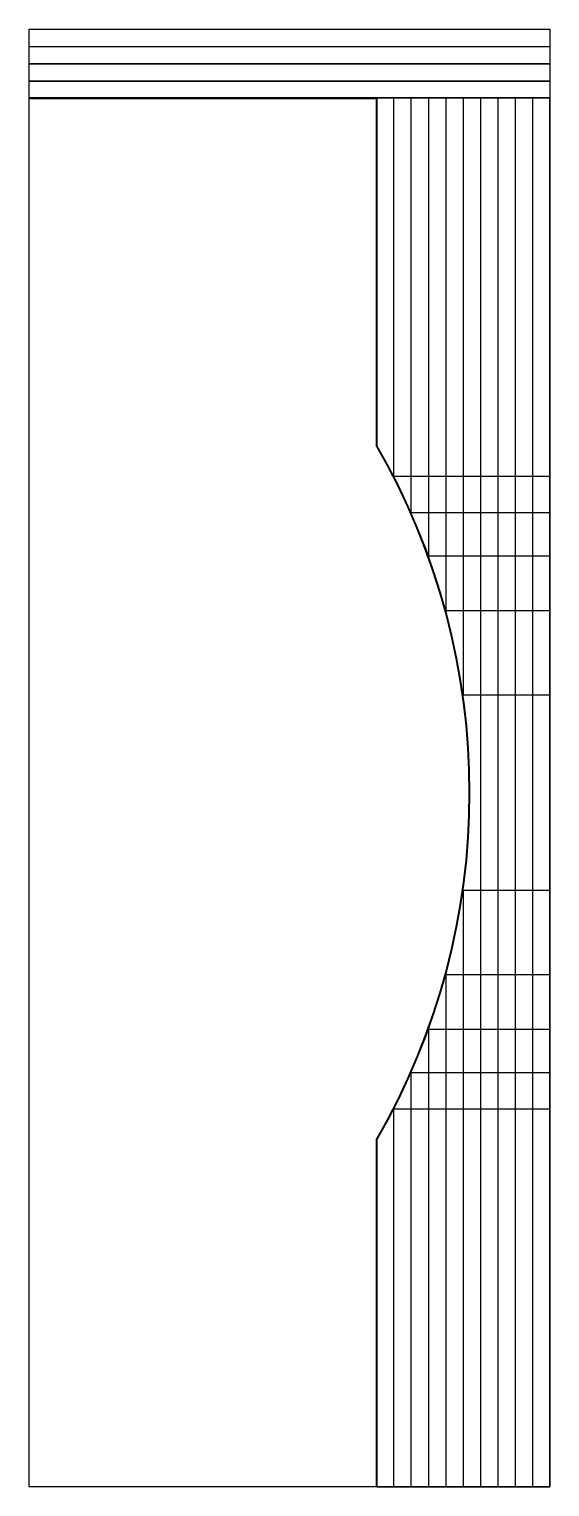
# Model space of a CAD drawing. Header units: metres. Extents: x 0 to 19, y -50.8 to 2.5.
import ezdxf

# ---------------------------------------------------------------- set-up
doc = ezdxf.new("R2010")
doc.units = ezdxf.units.M
for name, color, linetype in [('PROFILE', 7, 'Continuous'), ('STOCK', 8, 'Continuous'), ('TOOLPATH_CLEANUP', 94, 'Continuous'), ('TOOLPATH_FACE', 14, 'Continuous'), ('TOOLPATH_FINISH', 5, 'Continuous'), ('TOOLPATH_RAPID', 1, 'Continuous'), ('TOOLPATH_ROUGH', 3, 'Continuous')]:
    doc.layers.add(name, color=color, linetype=linetype)

msp = doc.modelspace()

# ---------------------------------------------------------------- linework, layer by layer
msp.add_point((0, 0))
at = {"layer": 'PROFILE'}
for p, q in [((0, 0), (12.7, 0)), ((12.7, 0), (12.7, -12.7)), ((12.7, -38.1), (12.7, -50.8))]:
    msp.add_line(p, q, dxfattribs=at)
msp.add_arc((-9.296, -25.4), 25.4, -30.0007, 30.0007, dxfattribs=at)
at = {"layer": 'STOCK'}
for p, q in [((0, 2.54), (19.05, 2.54)), ((0, -50.8), (0, 2.54)), ((19.05, 2.54), (19.05, -50.8)), ((19.05, -50.8), (0, -50.8))]:
    msp.add_line(p, q, dxfattribs=at)
at = {"layer": 'TOOLPATH_CLEANUP'}
for p, q in [((12.725, 0.025), (12.725, -12.693)), ((12.725, -38.107), (12.725, -50.8))]:
    msp.add_line(p, q, dxfattribs=at)
msp.add_arc((-9.297, -25.4), 25.425, -29.9847, 29.9847, dxfattribs=at)
at = {"layer": 'TOOLPATH_FACE'}
for p, q in [((0.635, 1.27), (0, 1.27)), ((0.318, 0.635), (0, 0.635)), ((0.013, 0.025), (0, 0.025))]:
    msp.add_line(p, q, dxfattribs=at)
at = {"layer": 'TOOLPATH_FINISH'}
for p, q in [((0, 0.025), (0, 0)), ((0, 0), (12.7, 0)), ((12.7, 0), (12.7, -12.7)), ((12.7, -38.1), (12.7, -50.8))]:
    msp.add_line(p, q, dxfattribs=at)
msp.add_arc((-9.297, -25.4), 25.4, -30, 30, dxfattribs=at)
at = {"layer": 'TOOLPATH_RAPID'}
for p, q in [((0, 1.905), (19.05, 1.905)), ((19.05, 1.905), (19.05, 1.27)), ((0, 1.27), (19.05, 1.27)), ((19.05, 1.27), (0.635, 1.27)), ((19.05, 1.27), (19.05, 0.635)), ((0, 0.635), (19.05, 0.635)), ((19.05, 0.635), (0.318, 0.635)), ((19.05, 0.635), (19.05, 0.025)), ((0, 0.025), (19.05, 0.025)), ((19.05, 0.025), (0, 0.025)), ((19.05, 0.025), (0.013, 0.025)), ((19.05, 0.025), (12.725, 0.025)), ((19.05, 0.025), (13.335, 0.025)), ((19.05, 0.025), (13.97, 0.025)), ((19.05, 0.025), (14.605, 0.025)), ((19.05, 0.025), (15.24, 0.025)), ((19.05, 0.025), (15.875, 0.025)), ((19.05, 0.025), (16.51, 0.025)), ((19.05, 0.025), (17.145, 0.025)), ((19.05, 0.025), (17.78, 0.025)), ((19.05, 0.025), (18.415, 0.025)), ((19.05, -50.8), (19.05, 0.025)), ((19.05, -50.8), (19.05, 0.025)), ((19.05, -50.8), (19.05, 0.025)), ((19.05, -50.8), (19.05, 0.025)), ((19.05, -50.8), (19.05, 0.025)), ((19.05, -50.8), (19.05, 0.025)), ((19.05, -50.8), (19.05, 0.025)), ((19.05, -50.8), (19.05, 0.025)), ((19.05, -50.8), (19.05, 0.025)), ((19.05, -50.8), (19.05, 0.025)), ((13.335, -13.814), (19.05, -13.814)), ((19.05, -13.814), (19.05, -36.986)), ((13.97, -15.148), (19.05, -15.148)), ((19.05, -15.148), (19.05, -35.652)), ((14.605, -16.731), (19.05, -16.731)), ((19.05, -16.731), (19.05, -34.069)), ((15.24, -18.738), (19.05, -18.738)), ((19.05, -18.738), (19.05, -32.062)), ((15.875, -21.82), (19.05, -21.82)), ((19.05, -21.82), (19.05, -28.98)), ((19.05, -28.98), (15.875, -28.98)), ((19.05, -32.062), (15.24, -32.062)), ((19.05, -34.069), (14.605, -34.069)), ((19.05, -35.652), (13.97, -35.652)), ((19.05, -36.986), (13.335, -36.986)), ((12.725, -50.8), (19.05, -50.8)), ((13.335, -50.8), (19.05, -50.8)), ((13.97, -50.8), (19.05, -50.8)), ((14.605, -50.8), (19.05, -50.8)), ((15.24, -50.8), (19.05, -50.8)), ((15.875, -50.8), (19.05, -50.8)), ((16.51, -50.8), (19.05, -50.8)), ((17.145, -50.8), (19.05, -50.8)), ((17.78, -50.8), (19.05, -50.8)), ((18.415, -50.8), (19.05, -50.8))]:
    msp.add_line(p, q, dxfattribs=at)
at = {"layer": 'TOOLPATH_ROUGH'}
for p, q in [((13.335, 0.025), (13.335, -13.814)), ((13.97, 0.025), (13.97, -15.148)), ((14.605, 0.025), (14.605, -16.731)), ((15.24, 0.025), (15.24, -18.738)), ((15.875, 0.025), (15.875, -21.82)), ((16.51, 0.025), (16.51, -50.8)), ((17.145, 0.025), (17.145, -50.8)), ((17.78, 0.025), (17.78, -50.8)), ((18.415, 0.025), (18.415, -50.8)), ((15.875, -28.98), (15.875, -50.8)), ((15.24, -32.062), (15.24, -50.8)), ((14.605, -34.069), (14.605, -50.8)), ((13.97, -35.652), (13.97, -50.8)), ((13.335, -36.986), (13.335, -50.8))]:
    msp.add_line(p, q, dxfattribs=at)

doc.saveas('drawing.dxf')
